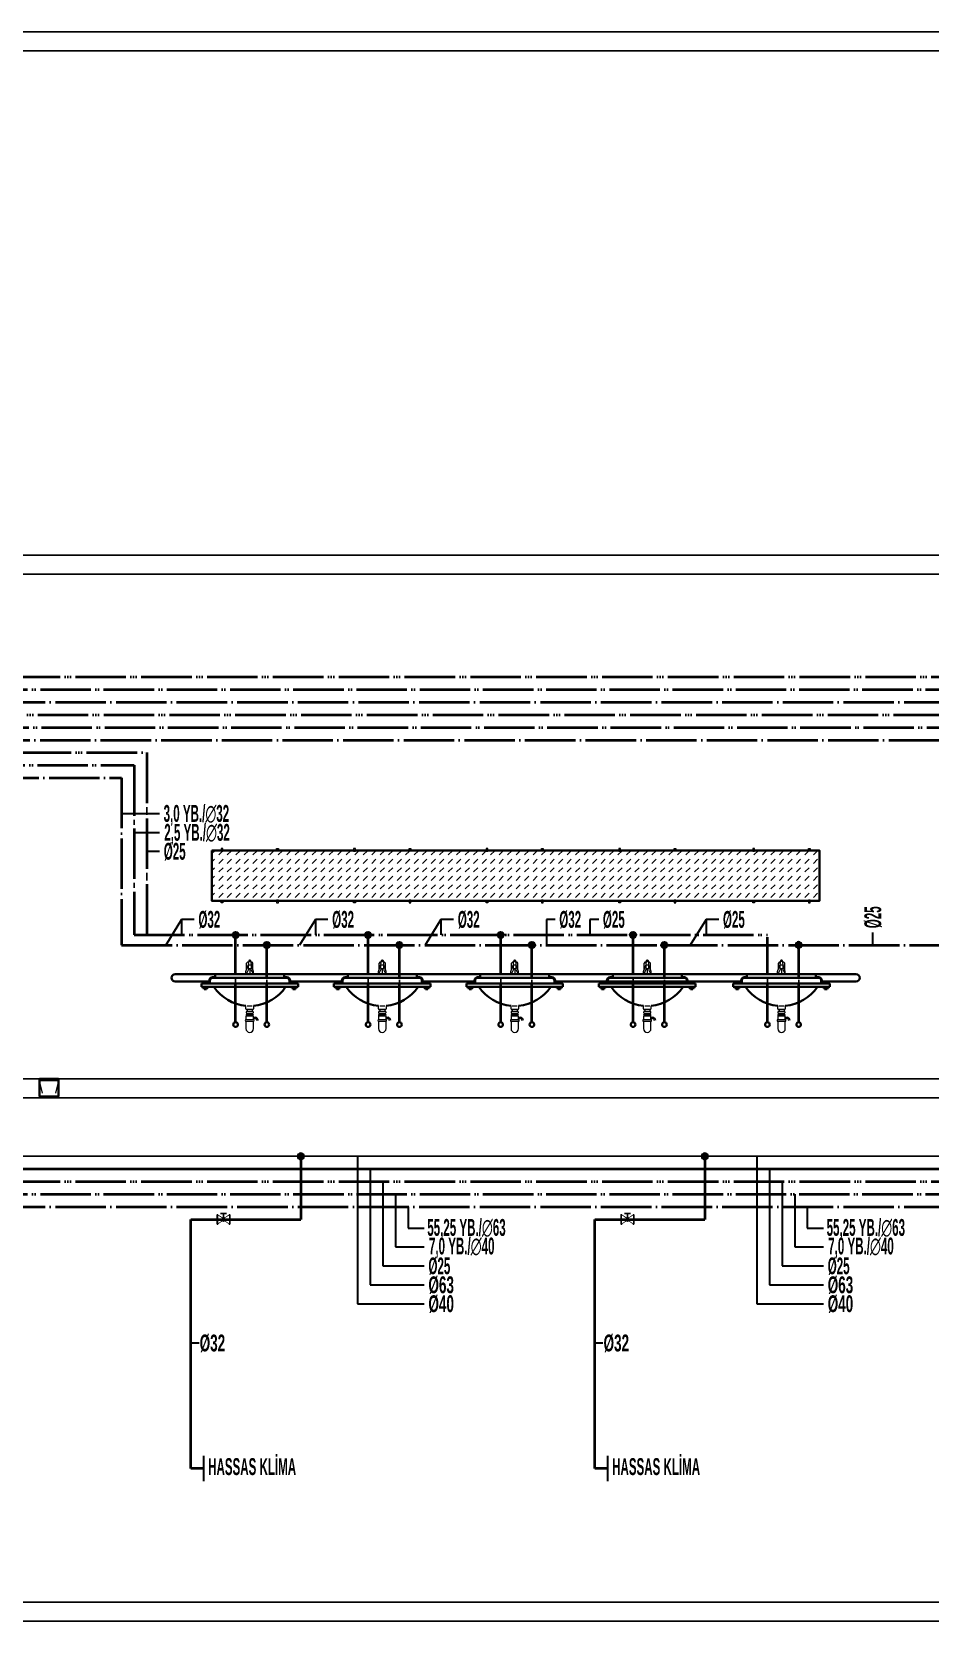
# Model space of a CAD drawing. Header units: centimetres. Extents: x 405464 to 563355, y 50011 to 66875.
# Drawn here: x 524122 to 525191, y 53381 to 55271 of the extents above; entities that cross this region are included whole.
import ezdxf
from ezdxf.enums import TextEntityAlignment as Align

# ---------------------------------------------------------------- set-up
doc = ezdxf.new("R2010")
doc.units = ezdxf.units.CM
for name, pattern in [('SICAKSU1', [75, 60, -6, 0, -3, 0, -6]), ('SIRKUL-1', [78, 60, -6, 0, -3, 0, -3, 0, -6]), ('SOGUKSU1', [72, 60, -6, 0, -6])]:
    doc.linetypes.add(name, pattern=pattern)
doc.layers.add('0-KRCN DI SU', color=41, linetype='D')
for name, color, linetype, lineweight in [('0-KRCN-IST-KÜRESEL VANA', 4, 'Continuous', 25), ('0-KRCN-SHT YUMUŞAK SU ÇAP', 201, 'Continuous', 30), ('0-KRCN-SHT-02CIHAZ', 132, 'Continuous', 25), ('0-KRCN-SHT-03CIHAZ', 120, 'Continuous', 30), ('0-KRCN-SHT-KÜRESEL VANA', 4, 'Continuous', 25), ('0-KRCN-SHT-LAVABO', 171, 'Continuous', 35), ('0-KRCN-SHT-PİSSU-BORU', 220, 'PISSU_LINE50', 40), ('0-KRCN-SHT-PROSES-BORU', 1, '0-Y_LINE', 40), ('0-KRCN-SHT-SICAKSU', 50, 'SICAKSU1', 40), ('0-KRCN-SHT-SIRKULASYON', 145, 'SIRKUL-1', 40), ('0-KRCN-SHT-SOGUKSU', 141, 'SOGUKSU1', 40), ('0-KRCN-SHT-SÜZGEÇBANYO', 171, 'Continuous', 35), ('0-KRCN-SHT-YAZI-ÇAP-TEMSU', 81, 'Continuous', 30)]:
    doc.layers.add(name, color=color, linetype=linetype, lineweight=lineweight)
doc.styles.add('BORU', font='AGENCYR.TTF')
doc.styles.add('CAP', font='ARIALNB.TTF')
doc.styles.add('MUF', font='isocpeur.ttf')
doc.styles.get("Standard").update_dxf_attribs({"font": 'arial.ttf'})
doc.linetypes.add('0-Y_LINE', pattern='A,100,-0.5,["Y",BORU,S=9,R=0,X=0,Y=-4.5],-5', length=105.5)
doc.linetypes.add('D', pattern='A,12,-1,["D",Standard,S=1,R=0,X=-0.1,Y=-0.5],-1.6', length=14.6)
doc.linetypes.add('PISSU_LINE50', pattern='A,50,-10,["C",MUF,S=10,R=0,X=1,Y=-5],0', length=60)

# ---------------------------------------------------------------- blocks, each defined once
blk = doc.blocks.new('0-MEK-SHT-ZKLN-LAV.TEZGAHALTI BEŞLİ')
at = {"layer": '0-KRCN-SHT-LAVABO', "linetype": 'Continuous', "lineweight": 20}
h = blk.add_hatch(dxfattribs=at)
h.set_pattern_fill('DASH', color=120, scale=1.5, angle=45)
h.paths.add_polyline_path([(188.5, 181), (181.2, 181), (181.2, 180.4), (179.8, 180.4), (179.8, 181), (137.2, 181), (137.2, 180.4), (135.8, 180.4), (135.8, 181), (74.7, 181), (74.7, 180.4), (73.3, 180.4), (73.3, 181), (30.8, 181), (30.8, 180.4), (29.4, 180.4), (29.4, 181), (-30.4, 181), (-30.4, 180.4), (-31.8, 180.4), (-31.8, 181), (-74.3, 181), (-74.3, 180.4), (-75.7, 180.4), (-75.7, 181), (-135.4, 181), (-135.4, 180.4), (-136.8, 180.4), (-136.8, 181), (-179.4, 181), (-179.4, 180.4), (-180.8, 180.4), (-180.8, 181), (-240.5, 181), (-240.5, 180.4), (-241.9, 180.4), (-241.9, 181), (-284.4, 181), (-284.4, 180.4), (-285.8, 180.4), (-285.8, 181), (-293.1, 181), (-293.1, 141), (-285.8, 141), (-285.8, 141.6), (-284.4, 141.6), (-284.4, 141), (-241.9, 141), (-241.9, 141.6), (-240.5, 141.6), (-240.5, 141), (-180.8, 141), (-180.8, 141.6), (-179.4, 141.6), (-179.4, 141), (-136.8, 141), (-136.8, 141.6), (-135.4, 141.6), (-135.4, 141), (-75.7, 141), (-75.7, 141.6), (-74.3, 141.6), (-74.3, 141), (-31.8, 141), (-31.8, 141.6), (-30.4, 141.6), (-30.4, 141), (29.4, 141), (29.4, 141.6), (30.8, 141.6), (30.8, 141), (73.3, 141), (73.3, 141.6), (74.7, 141.6), (74.7, 141), (135.8, 141), (135.8, 141.6), (137.2, 141.6), (137.2, 141), (179.8, 141), (179.8, 141.6), (181.2, 141.6), (181.2, 141), (188.5, 141)])
at = {"layer": '0-KRCN-SHT-LAVABO', "color": 120, "linetype": 'Continuous', "lineweight": 20}
for p, q in [((-285.8, 182.5), (-285.8, 180.4)), ((-284.4, 182.5), (-285.8, 182.5)), ((-285.8, 180.4), (-284.4, 180.4)), ((-284.4, 180.4), (-284.4, 182.5)), ((-241.9, 180.4), (-241.9, 182.5)), ((-241.9, 182.5), (-240.5, 182.5)), ((-240.5, 180.4), (-241.9, 180.4)), ((-240.5, 182.5), (-240.5, 180.4)), ((-180.8, 182.5), (-180.8, 180.4)), ((-179.4, 182.5), (-180.8, 182.5)), ((-180.8, 180.4), (-179.4, 180.4)), ((-179.4, 180.4), (-179.4, 182.5)), ((-136.8, 180.4), (-136.8, 182.5)), ((-136.8, 182.5), (-135.4, 182.5)), ((-135.4, 180.4), (-136.8, 180.4)), ((-135.4, 182.5), (-135.4, 180.4)), ((-75.7, 182.5), (-75.7, 180.4)), ((-74.3, 182.5), (-75.7, 182.5)), ((-75.7, 180.4), (-74.3, 180.4)), ((-74.3, 180.4), (-74.3, 182.5)), ((-31.8, 180.4), (-31.8, 182.5)), ((-31.8, 182.5), (-30.4, 182.5)), ((-30.4, 180.4), (-31.8, 180.4)), ((-30.4, 182.5), (-30.4, 180.4)), ((29.4, 182.5), (29.4, 180.4)), ((30.8, 182.5), (29.4, 182.5)), ((29.4, 180.4), (30.8, 180.4)), ((30.8, 180.4), (30.8, 182.5)), ((73.3, 180.4), (73.3, 182.5)), ((73.3, 182.5), (74.7, 182.5)), ((74.7, 180.4), (73.3, 180.4)), ((74.7, 182.5), (74.7, 180.4)), ((135.8, 182.5), (135.8, 180.4)), ((137.2, 182.5), (135.8, 182.5)), ((135.8, 180.4), (137.2, 180.4)), ((137.2, 180.4), (137.2, 182.5)), ((179.8, 180.4), (179.8, 182.5)), ((179.8, 182.5), (181.2, 182.5)), ((181.2, 180.4), (179.8, 180.4)), ((181.2, 182.5), (181.2, 180.4)), ((-285.8, 139.5), (-285.8, 141.6)), ((-285.8, 141.6), (-284.4, 141.6)), ((-284.4, 139.5), (-285.8, 139.5)), ((-284.4, 141.6), (-284.4, 139.5)), ((-240.5, 141.6), (-241.9, 141.6)), ((-241.9, 141.6), (-241.9, 139.5)), ((-241.9, 139.5), (-240.5, 139.5)), ((-240.5, 139.5), (-240.5, 141.6)), ((-180.8, 139.5), (-180.8, 141.6)), ((-180.8, 141.6), (-179.4, 141.6)), ((-179.4, 139.5), (-180.8, 139.5)), ((-179.4, 141.6), (-179.4, 139.5)), ((-135.4, 141.6), (-136.8, 141.6)), ((-136.8, 141.6), (-136.8, 139.5)), ((-136.8, 139.5), (-135.4, 139.5)), ((-135.4, 139.5), (-135.4, 141.6)), ((-75.7, 139.5), (-75.7, 141.6)), ((-75.7, 141.6), (-74.3, 141.6)), ((-74.3, 139.5), (-75.7, 139.5)), ((-74.3, 141.6), (-74.3, 139.5)), ((-30.4, 141.6), (-31.8, 141.6)), ((-31.8, 141.6), (-31.8, 139.5)), ((-31.8, 139.5), (-30.4, 139.5)), ((-30.4, 139.5), (-30.4, 141.6)), ((29.4, 139.5), (29.4, 141.6)), ((29.4, 141.6), (30.8, 141.6)), ((30.8, 139.5), (29.4, 139.5)), ((30.8, 141.6), (30.8, 139.5)), ((74.7, 141.6), (73.3, 141.6)), ((73.3, 141.6), (73.3, 139.5)), ((73.3, 139.5), (74.7, 139.5)), ((74.7, 139.5), (74.7, 141.6)), ((135.8, 139.5), (135.8, 141.6)), ((135.8, 141.6), (137.2, 141.6)), ((137.2, 139.5), (135.8, 139.5)), ((137.2, 141.6), (137.2, 139.5)), ((181.2, 141.6), (179.8, 141.6)), ((179.8, 141.6), (179.8, 139.5)), ((179.8, 139.5), (181.2, 139.5)), ((181.2, 139.5), (181.2, 141.6)), ((-266.2, 85), (-264.4, 90.1)), ((-265.7, 86.5), (-265.7, 91.7)), ((-264, 93.4), (-264.4, 90.6)), ((-264.1, 93.2), (-262.3, 93.2)), ((-262.9, 93.9), (-263.4, 93.9)), ((-261.9, 90.6), (-262.3, 93.4)), ((-260.1, 85), (-261.9, 90.1)), ((-260.6, 86.5), (-260.6, 91.7)), ((-161.1, 85), (-159.4, 90.1)), ((-160.6, 86.5), (-160.6, 91.7)), ((-159, 93.4), (-159.4, 90.6)), ((-159, 93.2), (-157.2, 93.2)), ((-157.8, 93.9), (-158.4, 93.9)), ((-156.8, 90.6), (-157.2, 93.4)), ((-155, 85), (-156.8, 90.1)), ((-155.6, 86.5), (-155.6, 91.7)), ((-56.1, 85), (-54.3, 90.1)), ((-55.6, 86.5), (-55.6, 91.7)), ((-53.9, 93.4), (-54.3, 90.6)), ((-53.9, 93.2), (-52.1, 93.2)), ((-52.8, 93.9), (-53.3, 93.9)), ((-51.8, 90.6), (-52.2, 93.4)), ((-50, 85), (-51.8, 90.1)), ((-50.5, 86.5), (-50.5, 91.7)), ((49, 85), (50.8, 90.1)), ((49.5, 86.5), (49.5, 91.7)), ((51.1, 93.4), (50.8, 90.6)), ((51.1, 93.2), (52.9, 93.2)), ((52.3, 93.9), (51.7, 93.9)), ((53.3, 90.6), (52.9, 93.4)), ((55.1, 85), (53.3, 90.1)), ((54.5, 86.5), (54.5, 91.7)), ((155.4, 85), (157.2, 90.1)), ((156, 86.5), (156, 91.7)), ((157.6, 93.4), (157.2, 90.6)), ((157.6, 93.2), (159.4, 93.2)), ((158.8, 93.9), (158.2, 93.9)), ((159.7, 90.6), (159.4, 93.4)), ((161.5, 85), (159.7, 90.1)), ((161, 86.5), (161, 91.7)), ((-266.2, 83), (-266.2, 85)), ((-266.2, 83), (-260.1, 83)), ((-264.1, 86.6), (-266, 83)), ((-263.2, 86.6), (-263.2, 83)), ((-262.2, 86.6), (-260.3, 83)), ((-260.1, 83), (-260.1, 85)), ((-161.1, 83), (-161.1, 85)), ((-161.1, 83), (-155, 83)), ((-159.1, 86.6), (-161, 83)), ((-158.1, 86.6), (-158.1, 83)), ((-157.1, 86.6), (-155.2, 83)), ((-155, 83), (-155, 85)), ((-56.1, 83), (-56.1, 85)), ((-56.1, 83), (-50, 83)), ((-54, 86.6), (-55.9, 83)), ((-53, 86.6), (-53, 83)), ((-52.1, 86.6), (-50.2, 83)), ((-50, 83), (-50, 85)), ((49, 83), (49, 85)), ((49, 83), (55.1, 83)), ((51, 86.6), (49.2, 83)), ((52, 86.6), (52, 83)), ((53, 86.6), (54.9, 83)), ((55.1, 83), (55.1, 85)), ((155.4, 83), (155.4, 85)), ((155.4, 83), (161.5, 83)), ((157.5, 86.6), (155.6, 83)), ((158.5, 86.6), (158.5, 83)), ((159.5, 86.6), (161.3, 83)), ((161.5, 83), (161.5, 85)), ((-266.2, 55.3), (-266.2, 57.9)), ((-266.1, 52.7), (-266.1, 52.5)), ((-266.1, 50.5), (-266.1, 50.3)), ((-260.7, 54.8), (-265.7, 54.8)), ((-260.7, 53.2), (-265.6, 53.2)), ((-265.6, 52), (-260.7, 52)), ((-260.7, 51), (-265.6, 51)), ((-265.2, 54.8), (-265.2, 53.2)), ((-265.2, 52), (-265.2, 51)), ((-261.2, 54.8), (-261.2, 53.2)), ((-261.2, 52), (-261.2, 51)), ((-260.2, 57.9), (-260.2, 55.3)), ((-260.2, 52.5), (-260.2, 52.7)), ((-260.2, 50.3), (-260.2, 50.5)), ((-161.1, 55.3), (-161.1, 57.9)), ((-161.1, 52.7), (-161.1, 52.5)), ((-161.1, 50.5), (-161.1, 50.3)), ((-155.6, 54.8), (-160.6, 54.8)), ((-155.6, 53.2), (-160.6, 53.2)), ((-160.6, 52), (-155.6, 52)), ((-155.6, 51), (-160.6, 51)), ((-160.1, 54.8), (-160.1, 53.2)), ((-160.1, 52), (-160.1, 51)), ((-156.1, 54.8), (-156.1, 53.2)), ((-156.1, 52), (-156.1, 51)), ((-155.1, 57.9), (-155.1, 55.3)), ((-155.1, 52.5), (-155.1, 52.7)), ((-155.1, 50.3), (-155.1, 50.5)), ((-56, 55.3), (-56, 57.9)), ((-56, 52.7), (-56, 52.5)), ((-56, 50.5), (-56, 50.3)), ((-50.5, 54.8), (-55.5, 54.8)), ((-50.6, 53.2), (-55.5, 53.2)), ((-55.5, 52), (-50.6, 52)), ((-50.6, 51), (-55.5, 51)), ((-55, 54.8), (-55, 53.2)), ((-55, 52), (-55, 51)), ((-51, 54.8), (-51, 53.2)), ((-51, 52), (-51, 51)), ((-50.1, 52.5), (-50.1, 52.7)), ((-50.1, 50.3), (-50.1, 50.5)), ((-50, 57.9), (-50, 55.3)), ((49, 55.3), (49, 57.9)), ((49.1, 52.7), (49.1, 52.5)), ((49.1, 50.5), (49.1, 50.3)), ((54.5, 54.8), (49.5, 54.8)), ((54.5, 53.2), (49.6, 53.2)), ((49.6, 52), (54.5, 52)), ((54.5, 51), (49.6, 51)), ((50, 54.8), (50, 53.2)), ((50, 52), (50, 51)), ((54, 54.8), (54, 53.2)), ((54, 52), (54, 51)), ((55, 57.9), (55, 55.3)), ((55, 52.5), (55, 52.7)), ((55, 50.3), (55, 50.5)), ((155.5, 55.3), (155.5, 57.9)), ((155.5, 52.7), (155.5, 52.5)), ((155.5, 50.5), (155.5, 50.3)), ((161, 54.8), (156, 54.8)), ((160.9, 53.2), (156, 53.2)), ((156, 52), (160.9, 52)), ((160.9, 51), (156, 51)), ((156.5, 54.8), (156.5, 53.2)), ((156.5, 52), (156.5, 51)), ((160.5, 54.8), (160.5, 53.2)), ((160.5, 52), (160.5, 51)), ((161.4, 52.5), (161.4, 52.7)), ((161.4, 50.3), (161.4, 50.5)), ((161.5, 57.9), (161.5, 55.3)), ((-266.7, 46.3), (-266.7, 46.1)), ((-266.2, 49.3), (-266.2, 46.8)), ((-260.2, 46.8), (-266.2, 46.8)), ((-266.2, 45.6), (-260.2, 45.6)), ((-266.2, 45.6), (-266.2, 39.8)), ((-260.7, 49.8), (-265.7, 49.8)), ((-265.6, 49.8), (-260.7, 49.8)), ((-260.2, 46.8), (-260.2, 49.3)), ((-260.2, 39.8), (-260.2, 45.6)), ((-259.7, 46.1), (-259.7, 46.3)), ((-161.6, 46.3), (-161.6, 46.1)), ((-161.1, 49.3), (-161.1, 46.8)), ((-155.1, 46.8), (-161.1, 46.8)), ((-161.1, 45.6), (-155.1, 45.6)), ((-161.1, 45.6), (-161.1, 39.8)), ((-160.6, 49.8), (-155.6, 49.8)), ((-155.6, 49.8), (-160.6, 49.8)), ((-155.1, 46.8), (-155.1, 49.3)), ((-155.1, 39.8), (-155.1, 45.6)), ((-154.6, 46.1), (-154.6, 46.3)), ((-56.5, 46.3), (-56.5, 46.1)), ((-56, 49.3), (-56, 46.8)), ((-50, 46.8), (-56, 46.8)), ((-56, 45.6), (-50, 45.6)), ((-56, 45.6), (-56, 39.8)), ((-55.5, 49.8), (-50.6, 49.8)), ((-50.5, 49.8), (-55.5, 49.8)), ((-50, 46.8), (-50, 49.3)), ((-50, 39.8), (-50, 45.6)), ((-49.5, 46.1), (-49.5, 46.3)), ((48.5, 46.3), (48.5, 46.1)), ((49, 49.3), (49, 46.8)), ((55, 46.8), (49, 46.8)), ((49, 45.6), (55, 45.6)), ((49, 45.6), (49, 39.8)), ((54.5, 49.8), (49.5, 49.8)), ((49.6, 49.8), (54.5, 49.8)), ((55, 46.8), (55, 49.3)), ((55, 39.8), (55, 45.6)), ((55.5, 46.1), (55.5, 46.3)), ((155, 46.3), (155, 46.1)), ((155.5, 49.3), (155.5, 46.8)), ((161.5, 46.8), (155.5, 46.8)), ((155.5, 45.6), (161.5, 45.6)), ((155.5, 45.6), (155.5, 39.8)), ((156, 49.8), (160.9, 49.8)), ((161, 49.8), (156, 49.8)), ((161.5, 46.8), (161.5, 49.3)), ((161.5, 39.8), (161.5, 45.6)), ((162, 46.1), (162, 46.3)), ((-263.2, 36.8), (-263.2, 36.8)), ((-158.1, 36.8), (-158.1, 36.8)), ((-53, 36.8), (-53, 36.8)), ((52, 36.8), (52, 36.8)), ((158.5, 36.8), (158.5, 36.8))]:
    blk.add_line(p, q, dxfattribs=at)
at = {"layer": '0-KRCN-SHT-LAVABO', "linetype": 'Continuous'}
for p, q in [((217.5, 83), (-322.2, 83)), ((-295.2, 77), (-322.2, 77)), ((-299.4, 77), (-299.4, 75.4)), ((-297.4, 77), (-297.4, 75.4)), ((-295.2, 77), (-295.2, 78)), ((-294.7, 78), (-294.7, 75.9)), ((-292.7, 80.5), (-290.5, 80.5)), ((-233.7, 80), (-292.7, 80)), ((-290.5, 83), (-290.5, 80.5)), ((-235.8, 83), (-235.8, 80.5)), ((-233.7, 80.5), (-235.8, 80.5)), ((-231.7, 75.9), (-231.7, 78)), ((-231.2, 77), (-231.2, 78)), ((-231.2, 77), (-190.1, 77)), ((-228.9, 77), (-228.9, 75.4)), ((-226.9, 77), (-226.9, 75.4)), ((-194.3, 77), (-194.3, 75.4)), ((-192.3, 77), (-192.3, 75.4)), ((-190.1, 77), (-190.1, 78)), ((-190.1, 77), (-190.1, 78)), ((-189.6, 78), (-189.6, 75.9)), ((-187.6, 80.5), (-185.4, 80.5)), ((-128.6, 80), (-187.6, 80)), ((-185.4, 83), (-185.4, 80.5)), ((-130.8, 83), (-130.8, 80.5)), ((-128.6, 80.5), (-130.8, 80.5)), ((-126.6, 75.9), (-126.6, 78)), ((-126.1, 77), (-126.1, 78)), ((-126.1, 77), (-85, 77)), ((-123.9, 77), (-123.9, 75.4)), ((-121.9, 77), (-121.9, 75.4)), ((-89.3, 77), (-89.3, 75.4)), ((-87.3, 77), (-87.3, 75.4)), ((-85, 77), (-85, 78)), ((-84.5, 78), (-84.5, 75.9)), ((-82.5, 80.5), (-80.4, 80.5)), ((-23.5, 80), (-82.5, 80)), ((-80.4, 83), (-80.4, 80.5)), ((-25.7, 83), (-25.7, 80.5)), ((-23.5, 80.5), (-25.7, 80.5)), ((-21.5, 75.9), (-21.5, 78)), ((-21, 77), (-21, 78)), ((-21, 77), (126.5, 77)), ((-18.8, 77), (-18.8, 75.4)), ((-16.8, 77), (-16.8, 75.4)), ((15.8, 77), (15.8, 75.4)), ((17.8, 77), (17.8, 75.4)), ((20, 77), (20, 78)), ((20.5, 78), (20.5, 75.9)), ((22.5, 80.5), (24.7, 80.5)), ((81.5, 80), (22.5, 80)), ((24.7, 83), (24.7, 80.5)), ((79.4, 83), (79.4, 80.5)), ((81.5, 80.5), (79.4, 80.5)), ((83.5, 75.9), (83.5, 78)), ((84, 77), (84, 78)), ((86.2, 77), (86.2, 75.4)), ((88.2, 77), (88.2, 75.4)), ((122.3, 77), (122.3, 75.4)), ((124.3, 77), (124.3, 75.4)), ((126.5, 77), (126.5, 78)), ((127, 78), (127, 75.9)), ((129, 80.5), (131.1, 80.5)), ((188, 80), (129, 80)), ((131.1, 83), (131.1, 80.5)), ((185.8, 83), (185.8, 80.5)), ((188, 80.5), (185.8, 80.5)), ((190, 75.9), (190, 78)), ((190.5, 77), (190.5, 78)), ((190.5, 77), (217.5, 77)), ((192.7, 77), (192.7, 75.4)), ((194.7, 77), (194.7, 75.4)), ((-301.4, 75.4), (-301.4, 72.9)), ((-224.9, 75.4), (-301.4, 75.4)), ((-301.4, 72.9), (-224.9, 72.9)), ((-300.3, 72.9), (-300.3, 71.9)), ((-296.8, 71.7), (-299.9, 71.7)), ((-299.4, 72.9), (-299.4, 71.9)), ((-299.4, 71.7), (-299.4, 70.9)), ((-297.4, 70.9), (-299.4, 70.9)), ((-297.4, 72.9), (-297.4, 71.9)), ((-297.4, 71.7), (-297.4, 70.9)), ((-296.5, 72.9), (-296.5, 71.9)), ((-229.8, 72.9), (-229.8, 71.9)), ((-229.5, 71.7), (-226.4, 71.7)), ((-228.9, 72.9), (-228.9, 71.9)), ((-228.9, 71.7), (-228.9, 70.9)), ((-228.9, 70.9), (-226.9, 70.9)), ((-226.9, 72.9), (-226.9, 71.9)), ((-226.9, 71.7), (-226.9, 70.9)), ((-226, 72.9), (-226, 71.9)), ((-224.9, 72.9), (-224.9, 75.4)), ((-196.4, 75.4), (-196.4, 72.9)), ((-119.8, 75.4), (-196.4, 75.4)), ((-196.4, 72.9), (-119.8, 72.9)), ((-195.2, 72.9), (-195.2, 71.9)), ((-191.8, 71.7), (-194.9, 71.7)), ((-194.3, 72.9), (-194.3, 71.9)), ((-194.3, 71.7), (-194.3, 70.9)), ((-192.3, 70.9), (-194.3, 70.9)), ((-192.3, 72.9), (-192.3, 71.9)), ((-192.3, 71.7), (-192.3, 70.9)), ((-191.4, 72.9), (-191.4, 71.9)), ((-124.8, 72.9), (-124.8, 71.9)), ((-124.4, 71.7), (-121.3, 71.7)), ((-123.9, 72.9), (-123.9, 71.9)), ((-123.9, 71.7), (-123.9, 70.9)), ((-123.9, 70.9), (-121.9, 70.9)), ((-121.9, 72.9), (-121.9, 71.9)), ((-121.9, 71.7), (-121.9, 70.9)), ((-121, 72.9), (-121, 71.9)), ((-119.8, 72.9), (-119.8, 75.4)), ((-91.3, 75.4), (-91.3, 72.9)), ((-14.8, 75.4), (-91.3, 75.4)), ((-91.3, 72.9), (-14.8, 72.9)), ((-90.2, 72.9), (-90.2, 71.9)), ((-86.7, 71.7), (-89.8, 71.7)), ((-89.3, 72.9), (-89.3, 71.9)), ((-89.3, 71.7), (-89.3, 70.9)), ((-87.3, 70.9), (-89.3, 70.9)), ((-87.3, 72.9), (-87.3, 71.9)), ((-87.3, 71.7), (-87.3, 70.9)), ((-86.4, 72.9), (-86.4, 71.9)), ((-19.7, 72.9), (-19.7, 71.9)), ((-19.4, 71.7), (-16.3, 71.7)), ((-18.8, 72.9), (-18.8, 71.9)), ((-18.8, 71.7), (-18.8, 70.9)), ((-18.8, 70.9), (-16.8, 70.9)), ((-16.8, 72.9), (-16.8, 71.9)), ((-16.8, 71.7), (-16.8, 70.9)), ((-15.9, 72.9), (-15.9, 71.9)), ((-14.8, 72.9), (-14.8, 75.4)), ((13.7, 75.4), (13.7, 72.9)), ((90.3, 75.4), (13.7, 75.4)), ((13.7, 72.9), (90.3, 72.9)), ((14.9, 72.9), (14.9, 71.9)), ((18.3, 71.7), (15.3, 71.7)), ((15.8, 72.9), (15.8, 71.9)), ((15.8, 71.7), (15.8, 70.9)), ((17.8, 70.9), (15.8, 70.9)), ((17.8, 72.9), (17.8, 71.9)), ((17.8, 71.7), (17.8, 70.9)), ((18.7, 72.9), (18.7, 71.9)), ((85.3, 72.9), (85.3, 71.9)), ((85.7, 71.7), (88.8, 71.7)), ((86.2, 72.9), (86.2, 71.9)), ((86.2, 71.7), (86.2, 70.9)), ((86.2, 70.9), (88.2, 70.9)), ((88.2, 72.9), (88.2, 71.9)), ((88.2, 71.7), (88.2, 70.9)), ((89.1, 72.9), (89.1, 71.9)), ((90.3, 72.9), (90.3, 75.4)), ((120.2, 75.4), (120.2, 72.9)), ((196.8, 75.4), (120.2, 75.4)), ((120.2, 72.9), (196.8, 72.9)), ((121.4, 72.9), (121.4, 71.9)), ((124.8, 71.7), (121.7, 71.7)), ((122.3, 72.9), (122.3, 71.9)), ((122.3, 71.7), (122.3, 70.9)), ((124.3, 70.9), (122.3, 70.9)), ((124.3, 72.9), (124.3, 71.9)), ((124.3, 71.7), (124.3, 70.9)), ((125.2, 72.9), (125.2, 71.9)), ((191.8, 72.9), (191.8, 71.9)), ((192.2, 71.7), (195.2, 71.7)), ((192.7, 72.9), (192.7, 71.9)), ((192.7, 71.7), (192.7, 70.9)), ((192.7, 70.9), (194.7, 70.9)), ((194.7, 72.9), (194.7, 71.9)), ((194.7, 71.7), (194.7, 70.9)), ((195.6, 72.9), (195.6, 71.9)), ((196.8, 72.9), (196.8, 75.4))]:
    blk.add_line(p, q, dxfattribs=at)
blk.add_lwpolyline([(-293.1, 181), (188.5, 181), (188.5, 141), (-293.1, 141)], close=True, dxfattribs=at)
at = {"layer": '0-KRCN-SHT-LAVABO', "color": 120, "linetype": 'Continuous', "lineweight": 20}
for points in [[(-264.4, 90.1), (-264.4, 87.3), (-261.9, 87.3), (-261.9, 90.1)], [(-159.4, 90.1), (-159.4, 87.3), (-156.8, 87.3), (-156.8, 90.1)], [(-54.3, 90.1), (-54.3, 87.3), (-51.8, 87.3), (-51.8, 90.1)], [(50.8, 90.1), (50.8, 87.3), (53.3, 87.3), (53.3, 90.1)], [(157.2, 90.1), (157.2, 87.3), (159.7, 87.3), (159.7, 90.1)]]:
    blk.add_lwpolyline(points, close=True, dxfattribs=at)
at = {"layer": '0-KRCN-SHT-LAVABO', "linetype": 'Continuous'}
for centre in [(-274.4, 42.9), (-249.6, 42.9), (-169.3, 42.9), (-144.5, 42.9), (-64.2, 42.9), (-39.4, 42.9), (40.8, 42.9), (65.6, 42.9), (147.3, 42.9), (172.1, 42.9)]:
    blk.add_circle(centre, 1.84, dxfattribs=at)
at = {"layer": '0-KRCN-SHT-LAVABO', "color": 120, "linetype": 'Continuous', "lineweight": 20}
for centre, radius, start, end in [((-263.2, 89.7), 3.23, 107.405, 141.3143), ((-263.4, 93.3), 0.6, 90, 171.8814), ((-262.9, 93.3), 0.6, 8.1186, 90), ((-263.2, 89.7), 3.23, 38.6857, 72.595), ((-158.1, 89.7), 3.23, 107.405, 141.3143), ((-158.4, 93.3), 0.6, 90, 171.8814), ((-157.8, 93.3), 0.6, 8.1186, 90), ((-158.1, 89.7), 3.23, 38.6857, 72.595), ((-53, 89.7), 3.23, 107.405, 141.3143), ((-53.3, 93.3), 0.6, 90, 171.8814), ((-52.8, 93.3), 0.6, 8.1186, 90), ((-53, 89.7), 3.23, 38.6857, 72.595), ((52, 89.7), 3.23, 107.405, 141.3143), ((51.7, 93.3), 0.6, 90, 171.8814), ((52.3, 93.3), 0.6, 8.1186, 90), ((52, 89.7), 3.23, 38.6857, 72.595), ((158.5, 89.7), 3.23, 107.405, 141.3143), ((158.2, 93.3), 0.6, 90, 171.8814), ((158.8, 93.3), 0.6, 8.1186, 90), ((158.5, 89.7), 3.23, 38.6857, 72.595), ((-265.7, 55.3), 0.5, 180, 270), ((-265.6, 52.7), 0.5, 90, 180), ((-265.6, 52.5), 0.5, 180, 270), ((-265.6, 50.5), 0.5, 90, 180), ((-263.2, 92), 34.3, 266.6528, 273.3472), ((-260.7, 55.3), 0.5, 270, 0), ((-260.7, 52.7), 0.5, 0, 90), ((-260.7, 52.5), 0.5, 270, 0), ((-260.7, 50.5), 0.5, 0, 90), ((-160.6, 55.3), 0.5, 180, 270), ((-160.6, 52.7), 0.5, 90, 180), ((-160.6, 52.5), 0.5, 180, 270), ((-160.6, 50.5), 0.5, 90, 180), ((-158.1, 92), 34.3, 266.6528, 273.3472), ((-155.6, 55.3), 0.5, 270, 0), ((-155.6, 52.7), 0.5, 0, 90), ((-155.6, 52.5), 0.5, 270, 0), ((-155.6, 50.5), 0.5, 0, 90), ((-55.5, 55.3), 0.5, 180, 270), ((-55.5, 52.7), 0.5, 90, 180), ((-55.5, 52.5), 0.5, 180, 270), ((-55.5, 50.5), 0.5, 90, 180), ((-53, 92), 34.3, 266.6528, 273.3472), ((-50.6, 52.7), 0.5, 0, 90), ((-50.6, 52.5), 0.5, 270, 0), ((-50.6, 50.5), 0.5, 0, 90), ((-50.5, 55.3), 0.5, 270, 0), ((49.5, 55.3), 0.5, 180, 270), ((49.6, 52.7), 0.5, 90, 180), ((49.6, 52.5), 0.5, 180, 270), ((49.6, 50.5), 0.5, 90, 180), ((52, 92), 34.3, 266.6528, 273.3472), ((54.5, 55.3), 0.5, 270, 0), ((54.5, 52.7), 0.5, 0, 90), ((54.5, 52.5), 0.5, 270, 0), ((54.5, 50.5), 0.5, 0, 90), ((156, 55.3), 0.5, 180, 270), ((156, 52.7), 0.5, 90, 180), ((156, 52.5), 0.5, 180, 270), ((156, 50.5), 0.5, 90, 180), ((158.5, 92), 34.3, 266.6528, 273.3472), ((160.9, 52.7), 0.5, 0, 90), ((160.9, 52.5), 0.5, 270, 0), ((160.9, 50.5), 0.5, 0, 90), ((161, 55.3), 0.5, 270, 0), ((-266.2, 46.3), 0.5, 90, 180), ((-266.2, 46.1), 0.5, 180, 270), ((-265.7, 49.3), 0.5, 90, 180), ((-263.2, 39.8), 3, 180, 270), ((-265.6, 50.3), 0.5, 180, 270), ((-263.2, 39.8), 3, 270, 0), ((-260.7, 50.3), 0.5, 270, 0), ((-260.7, 49.3), 0.5, 0, 90), ((-260.2, 46.3), 0.5, 0, 90), ((-260.2, 46.1), 0.5, 270, 0), ((-161.1, 46.3), 0.5, 90, 180), ((-161.1, 46.1), 0.5, 180, 270), ((-160.6, 50.3), 0.5, 180, 270), ((-160.6, 49.3), 0.5, 90, 180), ((-158.1, 39.8), 3, 180, 270), ((-158.1, 39.8), 3, 270, 0), ((-155.6, 50.3), 0.5, 270, 0), ((-155.6, 49.3), 0.5, 0, 90), ((-155.1, 46.3), 0.5, 0, 90), ((-155.1, 46.1), 0.5, 270, 0), ((-56, 46.3), 0.5, 90, 180), ((-56, 46.1), 0.5, 180, 270), ((-55.5, 50.3), 0.5, 180, 270), ((-55.5, 49.3), 0.5, 90, 180), ((-53, 39.8), 3, 180, 270), ((-53, 39.8), 3, 270, 0), ((-50.6, 50.3), 0.5, 270, 0), ((-50.5, 49.3), 0.5, 0, 90), ((-50, 46.3), 0.5, 0, 90), ((-50, 46.1), 0.5, 270, 0), ((49, 46.3), 0.5, 90, 180), ((49, 46.1), 0.5, 180, 270), ((49.5, 49.3), 0.5, 90, 180), ((52, 39.8), 3, 180, 270), ((49.6, 50.3), 0.5, 180, 270), ((52, 39.8), 3, 270, 0), ((54.5, 50.3), 0.5, 270, 0), ((54.5, 49.3), 0.5, 0, 90), ((55, 46.3), 0.5, 0, 90), ((55, 46.1), 0.5, 270, 0), ((155.5, 46.3), 0.5, 90, 180), ((155.5, 46.1), 0.5, 180, 270), ((156, 50.3), 0.5, 180, 270), ((156, 49.3), 0.5, 90, 180), ((158.5, 39.8), 3, 180, 270), ((158.5, 39.8), 3, 270, 0), ((160.9, 50.3), 0.5, 270, 0), ((161, 49.3), 0.5, 0, 90), ((161.5, 46.3), 0.5, 0, 90), ((161.5, 46.1), 0.5, 270, 0)]:
    blk.add_arc(centre, radius, start, end, dxfattribs=at)
at = {"layer": '0-KRCN-SHT-LAVABO', "linetype": 'Continuous'}
for centre, radius, start, end in [((-322.2, 80), 3, 90, 270), ((-292.7, 78), 2.5, 90, 180), ((-292.7, 78), 2, 90, 180), ((-294.2, 75.9), 0.5, 180, 270), ((-233.7, 78), 2.5, 0, 90), ((-233.7, 78), 2, 0, 90), ((-232.2, 75.9), 0.5, 270, 0), ((-187.6, 78), 2.5, 90, 180), ((-187.6, 78), 2, 90, 180), ((-189.1, 75.9), 0.5, 180, 270), ((-128.6, 78), 2.5, 0, 90), ((-128.6, 78), 2, 0, 90), ((-127.1, 75.9), 0.5, 270, 0), ((-82.5, 78), 2.5, 90, 180), ((-82.5, 78), 2, 90, 180), ((-84, 75.9), 0.5, 180, 270), ((-23.5, 78), 2.5, 0, 90), ((-23.5, 78), 2, 0, 90), ((-22, 75.9), 0.5, 270, 0), ((22.5, 78), 2.5, 90, 180), ((22.5, 78), 2, 90, 180), ((21, 75.9), 0.5, 180, 270), ((81.5, 78), 2.5, 0, 90), ((81.5, 78), 2, 0, 90), ((83, 75.9), 0.5, 270, 0), ((129, 78), 2.5, 90, 180), ((129, 78), 2, 90, 180), ((127.5, 75.9), 0.5, 180, 270), ((188, 78), 2.5, 0, 90), ((188, 78), 2, 0, 90), ((189.5, 75.9), 0.5, 270, 0), ((217.5, 80), 3, 270, 90), ((-299.8, 72.5), 0.801, 235.8042, 304.1958), ((-298.4, 75.4), 3.65, 254.1142, 285.8858), ((-296.9, 72.5), 0.801, 235.8042, 304.1958), ((-263.2, 92), 34.3, 213.8452, 264.9756), ((-263.2, 92), 34.3, 275.0244, 326.1548), ((-229.4, 72.5), 0.801, 235.8042, 304.1958), ((-227.9, 75.4), 3.65, 254.1142, 285.8858), ((-226.5, 72.5), 0.801, 235.8042, 304.1958), ((-194.8, 72.5), 0.801, 235.8042, 304.1958), ((-193.3, 75.4), 3.65, 254.1142, 285.8858), ((-191.9, 72.5), 0.801, 235.8042, 304.1958), ((-158.1, 92), 34.3, 213.8452, 264.9756), ((-158.1, 92), 34.3, 275.0244, 326.1548), ((-124.3, 72.5), 0.801, 235.8042, 304.1958), ((-122.9, 75.4), 3.65, 254.1142, 285.8858), ((-121.4, 72.5), 0.801, 235.8042, 304.1958), ((-89.7, 72.5), 0.801, 235.8042, 304.1958), ((-88.3, 75.4), 3.65, 254.1142, 285.8858), ((-86.8, 72.5), 0.801, 235.8042, 304.1958), ((-53, 92), 34.3, 213.8452, 264.9756), ((-53, 92), 34.3, 275.0244, 326.1548), ((-19.3, 72.5), 0.801, 235.8042, 304.1958), ((-17.8, 75.4), 3.65, 254.1142, 285.8858), ((-16.4, 72.5), 0.801, 235.8042, 304.1958), ((15.3, 72.5), 0.801, 235.8042, 304.1958), ((16.8, 75.4), 3.65, 254.1142, 285.8858), ((18.2, 72.5), 0.801, 235.8042, 304.1958), ((52, 92), 34.3, 213.8452, 264.9756), ((52, 92), 34.3, 275.0244, 326.1548), ((85.8, 72.5), 0.801, 235.8042, 304.1958), ((87.2, 75.4), 3.65, 254.1142, 285.8858), ((88.7, 72.5), 0.801, 235.8042, 304.1958), ((121.8, 72.5), 0.801, 235.8042, 304.1958), ((123.3, 75.4), 3.65, 254.1142, 285.8858), ((124.7, 72.5), 0.801, 235.8042, 304.1958), ((158.5, 92), 34.3, 213.8452, 264.9756), ((158.5, 92), 34.3, 275.0244, 326.1548), ((192.3, 72.5), 0.801, 235.8042, 304.1958), ((193.7, 75.4), 3.65, 254.1142, 285.8858), ((195.2, 72.5), 0.801, 235.8042, 304.1958)]:
    blk.add_arc(centre, radius, start, end, dxfattribs=at)
at = {"layer": '0-KRCN-SHT-PİSSU-BORU', "ltscale": 0.5}
for p, q in [((-260.2, 48.2), (-258.9, 48.2)), ((-155.1, 48.2), (-153.8, 48.2)), ((-50, 48.2), (-48.7, 48.2)), ((55, 48.2), (56.3, 48.2)), ((161.5, 48.2), (162.8, 48.2))]:
    blk.add_line(p, q, dxfattribs=at)
for centre in [(-258.9, 46.2), (-153.8, 46.2), (-48.7, 46.2), (56.3, 46.2), (162.8, 46.2)]:
    blk.add_arc(centre, 2, 0, 90, dxfattribs=at)
at = {"layer": '0-KRCN-SHT-SICAKSU', "ltscale": 0.5}
for p, q in [((-274.4, 44.7), (-274.4, 114)), ((-169.3, 44.7), (-169.3, 114)), ((-64.2, 44.7), (-64.2, 114)), ((40.8, 44.7), (40.8, 114)), ((147.3, 44.7), (147.3, 114))]:
    blk.add_line(p, q, dxfattribs=at)
at = {"layer": '0-KRCN-SHT-SOGUKSU', "ltscale": 0.5}
for p, q in [((-249.6, 44.7), (-249.6, 106)), ((-144.5, 44.7), (-144.5, 106)), ((-39.4, 44.7), (-39.4, 106)), ((65.6, 44.7), (65.6, 106)), ((172.1, 44.7), (172.1, 106))]:
    blk.add_line(p, q, dxfattribs=at)
blk = doc.blocks.new('0-MEK-SHT-ZKLN-SÜZGEÇ BANYO')
at = {"layer": '0-KRCN-SHT-SÜZGEÇBANYO', "color": 120, "lineweight": 20}
for p, q in [((-7.5, -1.7), (-5.2, -11.4)), ((-7.5, -1.7), (7.5, -1.7)), ((5.3, -11.4), (7.5, -1.7))]:
    blk.add_line(p, q, dxfattribs=at)
at = {"layer": '0-KRCN-SHT-SÜZGEÇBANYO'}
blk.add_lwpolyline([(-7.5, 0), (-7.5, -14), (7.5, -14), (7.5, 0)], close=True, dxfattribs=at)
blk = doc.blocks.new('DONUT')
at = {"layer": '0-KRCN-SHT-03CIHAZ'}
blk.add_hatch(color=256, dxfattribs=at).paths.add_polyline_path([(2.5, 0, 1), (-2.5, 0, 1)])
blk.add_circle((0, 0), 2.5, dxfattribs=at)
blk = doc.blocks.new('0-MEK-SHT-KÜRESELVANA')
at = {"layer": '0-KRCN-IST-KÜRESEL VANA'}
blk.add_hatch(color=256, dxfattribs=at).paths.add_polyline_path([(1.4, 0, 1), (-1.4, 0, 1)])
for p, q in [((-1.1, 0.9), (-4.2, 3)), ((-4.2, -3.1), (-4.2, 3)), ((-4.2, 3), (-4.2, -3.1)), ((-2.4, 4.6), (2.3, 4.6)), ((0, 4.6), (-2.4, 4.6)), ((0, 0), (0, 4.6)), ((2.3, 4.6), (0, 4.6)), ((1.1, 0.8), (4.3, 3)), ((4.3, -3.1), (4.3, 3)), ((4.3, 3), (4.3, -3.1)), ((-4.2, -3.1), (-1.1, -0.9)), ((4.3, -3.1), (1.1, -0.8))]:
    blk.add_line(p, q, dxfattribs=at)
for points in [[(-4.5, 3.7), (-5, 3.7), (-5, -3.8), (-4.5, -3.8)], [(4.6, 3.7), (5, 3.7), (5, -3.8), (4.6, -3.8)]]:
    blk.add_lwpolyline(points, close=True, dxfattribs=at)
blk.add_circle((0, 0), 1.42, dxfattribs=at)
blk.add_wipeout([(4.3, 3), (4.3, -3.1), (1.1, -0.9), (1.2, -0.8), (1.2, -0.7), (1.2, -0.7), (1.3, -0.6), (1.3, -0.5), (1.4, -0.4), (1.4, -0.3), (1.4, -0.2), (1.4, -0.1), (1.4, 0), (1.4, 0.1), (1.4, 0.2), (1.4, 0.2), (1.4, 0.3), (1.4, 0.4), (1.3, 0.5), (1.3, 0.6), (1.2, 0.7), (1.2, 0.7), (1.2, 0.8), (1.1, 0.8), (1.1, 0.9)]).dxf.layer = '0-KRCN-IST-KÜRESEL VANA'
blk.add_wipeout([(-4.2, 3), (-4.2, -3.1), (-1.1, -0.9), (-1.2, -0.8), (-1.2, -0.7), (-1.2, -0.7), (-1.3, -0.6), (-1.3, -0.5), (-1.4, -0.4), (-1.4, -0.3), (-1.4, -0.2), (-1.4, -0.1), (-1.4, 0), (-1.4, 0.1), (-1.4, 0.2), (-1.4, 0.2), (-1.4, 0.3), (-1.4, 0.4), (-1.3, 0.5), (-1.3, 0.6), (-1.2, 0.7), (-1.2, 0.7), (-1.2, 0.8), (-1.1, 0.8), (-1.1, 0.9)]).dxf.layer = '0-KRCN-IST-KÜRESEL VANA'

msp = doc.modelspace()

# ---------------------------------------------------------------- linework, layer by layer
at = {"layer": '0-KRCN DI SU', "linetype": 'D', "ltscale": 5}
msp.add_line((519319.8, 53934.1), (541811, 53934.1), dxfattribs=at)
at = {"layer": '0-KRCN-SHT YUMUŞAK SU ÇAP', "linetype": 'Continuous'}
for p, q in [((524509.9, 53934.1), (524509.9, 53758.8)), ((524984.8, 53934.1), (524984.8, 53758.8)), ((524524.9, 53919.1), (524524.9, 53781.3)), ((524999.8, 53919.1), (524999.8, 53781.3)), ((524524.9, 53781.3), (524589, 53781.3)), ((524999.8, 53781.3), (525063.9, 53781.3)), ((524509.9, 53758.8), (524589, 53758.8)), ((524984.8, 53758.8), (525063.9, 53758.8)), ((524311.5, 53712.1), (524321.3, 53712.1)), ((524792, 53712.1), (524801.8, 53712.1))]:
    msp.add_line(p, q, dxfattribs=at)
at = {"layer": '0-KRCN-SHT-02CIHAZ', "color": 8}
for p, q in [((542151.7, 55271.3), (519319.8, 55271.3)), ((519319.8, 55248.8), (542151.7, 55248.8)), ((542151.7, 54648.8), (519319.8, 54648.8)), ((519319.8, 54626.3), (542151.7, 54626.3)), ((542151.7, 54026.3), (519319.8, 54026.3)), ((519319.8, 54003.8), (542151.7, 54003.8)), ((519319.8, 53403.8), (542151.7, 53403.8)), ((542151.7, 53381.3), (519319.8, 53381.3))]:
    msp.add_line(p, q, dxfattribs=at)
at = {"layer": '0-KRCN-SHT-PROSES-BORU'}
for p, q in [((524442.4, 53934.1), (524442.4, 53859.1)), ((524922.9, 53934.1), (524922.9, 53859.1)), ((519319.8, 53919.1), (541811, 53919.1)), ((524311.5, 53562.8), (524311.5, 53859.1)), ((524792, 53562.8), (524792, 53859.1)), ((524326.8, 53562.8), (524311.5, 53562.8)), ((524807.3, 53562.8), (524792, 53562.8))]:
    msp.add_line(p, q, dxfattribs=at)
at = {"layer": '0-KRCN-SHT-SICAKSU'}
for p, q in [((519319.8, 54489.1), (529066.1, 54489.1)), ((522705.2, 54444.1), (527181.8, 54444.1)), ((523076.4, 54399.1), (524244.2, 54399.1)), ((524244.2, 54399.1), (524244.2, 54197.3)), ((524244.2, 54197.3), (524997.3, 54197.3)), ((519319.8, 53889.1), (525302.9, 53889.1))]:
    msp.add_line(p, q, dxfattribs=at)
at = {"layer": '0-KRCN-SHT-SIRKULASYON'}
for p, q in [((519319.8, 54504.1), (529081.1, 54504.1)), ((522720.2, 54459.1), (527196.8, 54459.1)), ((523091.4, 54414.1), (524259.2, 54414.1)), ((524259.2, 54414.1), (524259.2, 54197.3)), ((519319.8, 53904.1), (525317.9, 53904.1))]:
    msp.add_line(p, q, dxfattribs=at)
at = {"layer": '0-KRCN-SHT-SOGUKSU'}
for p, q in [((519319.8, 54474.1), (529051.1, 54474.1)), ((522690.2, 54429.1), (527166.8, 54429.1)), ((523061.4, 54384.1), (524229.2, 54384.1)), ((524229.2, 54384.1), (524229.2, 54185.3)), ((524229.2, 54185.3), (525353.9, 54185.3)), ((519319.8, 53874.1), (541811, 53874.1))]:
    msp.add_line(p, q, dxfattribs=at)
at = {"layer": '0-KRCN-SHT-YAZI-ÇAP-TEMSU', "linetype": 'Continuous'}
for p, q in [((524229.2, 54341.8), (524274.2, 54341.8)), ((524244.2, 54319.3), (524274.2, 54319.3)), ((524259.2, 54296.8), (524274.2, 54296.8)), ((524300.6, 54215.8), (524281.7, 54185.3)), ((524315.6, 54215.8), (524300.6, 54215.8)), ((524300.6, 54215.8), (524300.6, 54197.3)), ((524459.7, 54215.8), (524440.8, 54185.3)), ((524474.7, 54215.8), (524459.7, 54215.8)), ((524459.7, 54215.8), (524459.7, 54197.3)), ((524609.1, 54215.8), (524590.2, 54185.3)), ((524624.1, 54215.8), (524609.1, 54215.8)), ((524609.1, 54215.8), (524609.1, 54197.3)), ((524744.8, 54215.8), (524734.7, 54215.8)), ((524734.7, 54215.8), (524734.7, 54185.3)), ((524796.7, 54215.8), (524786.2, 54215.8)), ((524786.2, 54215.8), (524786.2, 54197.3)), ((524924.5, 54215.8), (524905.6, 54185.3)), ((524939.5, 54215.8), (524924.5, 54215.8)), ((524924.5, 54215.8), (524924.5, 54197.3)), ((525122.7, 54185.3), (525122.7, 54200.3)), ((524539.9, 53904.1), (524539.9, 53803.8)), ((525014.8, 53904.1), (525014.8, 53803.8)), ((524554.9, 53889.1), (524554.9, 53826.3)), ((525029.8, 53889.1), (525029.8, 53826.3)), ((524569.9, 53874.1), (524569.9, 53848.8)), ((525044.8, 53874.1), (525044.8, 53848.8)), ((524569.9, 53848.8), (524589, 53848.8)), ((525044.8, 53848.8), (525063.9, 53848.8)), ((524554.9, 53826.3), (524589, 53826.3)), ((525029.8, 53826.3), (525063.9, 53826.3)), ((524539.9, 53803.8), (524589, 53803.8)), ((525014.8, 53803.8), (525063.9, 53803.8)), ((524326.8, 53577.8), (524326.8, 53547.8)), ((524807.3, 53577.8), (524807.3, 53547.8))]:
    msp.add_line(p, q, dxfattribs=at)

# ---------------------------------------------------------------- block references
at = {"layer": '0-KRCN-SHT-03CIHAZ', "yscale": 1.5, "zscale": 1.5}
for p, xscale in [((524364.8, 54197.3), 1.5), ((524402, 54185.3), 1.5), ((524522.4, 54197.3), 1.5), ((524559.6, 54185.3), 1.5), ((524680, 54197.3), 1.5), ((524717.2, 54185.3), 1.5), ((524837.6, 54197.3), 1.5), ((524874.8, 54185.3), 1.5), ((525034.5, 54185.3), -1.5), ((524442.4, 53934.1), -1.5), ((524922.9, 53934.1), -1.5)]:
    msp.add_blockref('DONUT', p, dxfattribs=dict(at, xscale=xscale))
at = {"layer": '0-KRCN-SHT-LAVABO', "xscale": 1.5, "yscale": 1.5, "zscale": 1.5}
msp.add_blockref('0-MEK-SHT-ZKLN-LAV.TEZGAHALTI BEŞLİ', (524776.4, 54026.3), dxfattribs=at)
at = {"layer": '0-KRCN-SHT-SÜZGEÇBANYO', "xscale": -1.5, "yscale": 1.5, "zscale": 1.5}
msp.add_blockref('0-MEK-SHT-ZKLN-SÜZGEÇ BANYO', (524142.9, 54026.3), dxfattribs=at)

# ---------------------------------------------------------------- texts
at = {"layer": '0-KRCN-SHT YUMUŞAK SU ÇAP', "linetype": 'Continuous', "style": 'CAP', "width": 0.7}
for s, p in [('Ø63', (524594.2, 53781.3)), ('Ø63', (525069.1, 53781.3)), ('Ø40', (524594.2, 53758.8)), ('Ø40', (525069.1, 53758.8)), ('Ø32', (524322.1, 53712.1)), ('Ø32', (524802.5, 53712.1))]:
    msp.add_text(s, height=20, dxfattribs=at).set_placement(p, align=Align.MIDDLE_LEFT)
at = {"layer": '0-KRCN-SHT-YAZI-ÇAP-TEMSU', "linetype": 'Continuous', "style": 'CAP', "width": 0.6}
for s, p in [('3,0 YB./∅32', (524279.2, 54341.8)), ('2,5 YB./∅32', (524280, 54319.3)), ('Ø25', (524279.4, 54296.8)), ('55,25 YB./∅63', (524592.8, 53849.5)), ('55,25 YB./∅63', (525067.8, 53849.5)), ('7,0 YB./∅40', (524594.8, 53827.4)), ('7,0 YB./∅40', (525069.7, 53827.4)), ('Ø25', (524594.2, 53803.8)), ('Ø25', (525069.1, 53803.8))]:
    msp.add_text(s, height=20, dxfattribs=at).set_placement(p, align=Align.MIDDLE_LEFT)
for s, p in [('%%C32', (524333.6, 54215.8)), ('%%C32', (524492.7, 54215.8)), ('%%C32', (524642.1, 54215.8)), ('%%C32', (524762.8, 54215.8)), ('%%C25', (524814.7, 54215.8)), ('%%C25', (524957.5, 54215.8))]:
    msp.add_text(s, height=20, dxfattribs=at).set_placement(p, align=Align.MIDDLE_CENTER)
msp.add_text('%%C25', height=20, rotation=90, dxfattribs=at).set_placement((525122.7, 54218.3), align=Align.MIDDLE_CENTER)
for p in [(524332.2, 53555.1), (524812.7, 53555.1)]:
    msp.add_text('HASSAS KLİMA ', height=20, dxfattribs=at).set_placement(p)

# ---------------------------------------------------------------- next in the draw order: block references
at = {"layer": '0-KRCN-SHT-KÜRESEL VANA', "xscale": 1.5, "yscale": 1.5, "zscale": 1.5}
for p in [(524350.4, 53859.1), (524830.9, 53859.1)]:
    msp.add_blockref('0-MEK-SHT-KÜRESELVANA', p, dxfattribs=at)

# ---------------------------------------------------------------- next in the draw order: linework, layer by layer
at = {"layer": '0-KRCN-SHT-PROSES-BORU'}
for p, q in [((524311.5, 53859.1), (524442.4, 53859.1)), ((524792, 53859.1), (524922.9, 53859.1))]:
    msp.add_line(p, q, dxfattribs=at)

doc.saveas('drawing.dxf')
